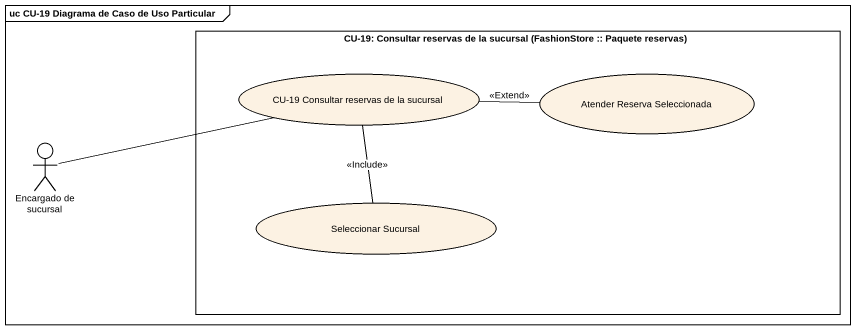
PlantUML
@startuml
mainframe uc CU-19 Diagrama de Caso de Uso Particular
rectangle "CU-19: Consultar reservas de la sucursal (FashionStore :: Paquete reservas)" as CU_19_Consultar_reservas_de {
  usecase "CU-19 Consultar reservas de la sucursal" as CU_19_Consultar_reservas_de_2
  usecase "Atender Reserva Seleccionada" as Atender_Reserva_Seleccionada
  usecase "Seleccionar Sucursal" as Seleccionar_Sucursal
}
actor "Encargado de sucursal" as Encargado_de_sucursal
CU_19_Consultar_reservas_de_2 -- Seleccionar_Sucursal : <<Include>>
Atender_Reserva_Seleccionada -left- CU_19_Consultar_reservas_de_2 : <<Extend>>
Encargado_de_sucursal -right- CU_19_Consultar_reservas_de_2
@enduml
